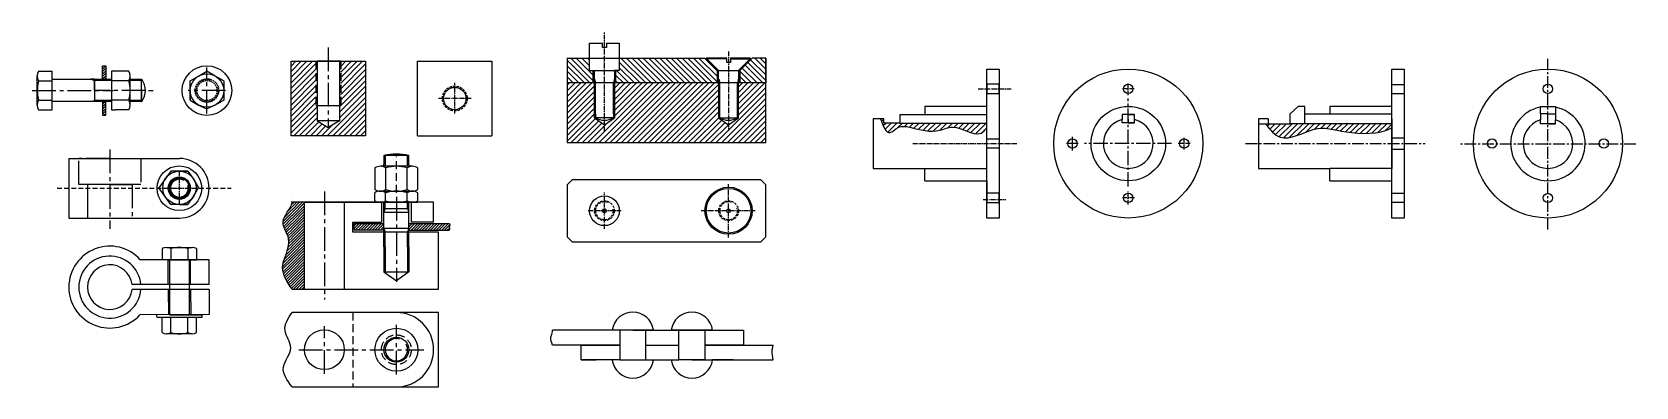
# Model space of a CAD drawing. Header units: millimetres. Extents: x 987 to 2278, y 1889 to 2175.
import ezdxf

# ---------------------------------------------------------------- set-up
doc = ezdxf.new("R2010")
doc.units = ezdxf.units.MM
doc.linetypes.add('CENTER2', pattern=[28.575000000000003, 19.05, -3.175, 3.175, -3.175])
doc.linetypes.add('HIDDEN', pattern=[9.524999999999999, 6.35, -3.175])
pattern_1 = [(45, (0, 0), (-2.245064030267288, 2.245064030267288), [])]
pattern_2 = [(45, (0, 0), (-1.122532015133644, 1.122532015133644), [])]

msp = doc.modelspace()

# ---------------------------------------------------------------- hatches: boundary and pattern name
h = msp.add_hatch()
h.set_pattern_fill('ANSI31', color=4, scale=0.45)
h.set_pattern_definition([(45, (0, 0), (-1.01027881362028, 1.01027881362028), [])])
h.paths.add_polyline_path([(1043.508976420726, 2107.494150536947), (1046.208976420726, 2107.494150536948), (1046.208976420726, 2117.994150536947), (1043.508976420726, 2117.994150536947)])
h.paths.add_polyline_path([(1043.508976420726, 2136.994150536948), (1046.208976420726, 2136.994150536948), (1046.208976420726, 2147.494150536948), (1043.508976420726, 2147.494150536948)])
at = {"linetype": 'CENTER2'}
h = msp.add_hatch(dxfattribs=at)
h.set_pattern_fill('ANSI31', color=4)
h.set_pattern_definition(pattern_1)
h.paths.add_polyline_path([(1195.327122280957, 2091.042105219335), (1255.327122280957, 2091.042105219335), (1255.327122280957, 2151.042105219335), (1235.327122280957, 2151.042105219335), (1235.327122280957, 2115.042105219335), (1234.327122280957, 2115.042105219335), (1234.327122280957, 2102.985734182054), (1225.327122280957, 2097.789581759348), (1216.327122280957, 2102.985734182054), (1216.327122280957, 2115.042105219335), (1215.327122280957, 2115.042105219335), (1215.327122280957, 2151.042105219335), (1195.327122280957, 2151.042105219335)])
at = {"linetype": 'CENTER2', "ltscale": 0.2}
h = msp.add_hatch(dxfattribs=at)
h.set_pattern_fill('ANSI31', color=256, angle=90)
h.set_pattern_definition([(135, (0, 0), (-2.245064030267288, -2.245064030267288), [])])
h.paths.add_polyline_path([(1538.726769007778, 2143.571167735391), (1528.726769007778, 2153.571167735391), (1459.726769007778, 2153.571167735391), (1459.726769007778, 2149.520903083094), (1459.726769007778, 2143.571167735391), (1456.726769007778, 2143.571167735391), (1456.774026843178, 2133.571167735391), (1538.726769007778, 2133.571167735391)])
h.paths.add_polyline_path([(1438.60147347739, 2143.571167735391), (1435.726769007778, 2143.571167735391), (1435.726769007778, 2153.571167735391), (1417.726769007778, 2153.571167735391), (1417.726769007778, 2133.571167735391), (1438.774026843178, 2133.571167735391)])
h.paths.add_polyline_path([(1577.726769007778, 2153.571167735391), (1566.726769007778, 2153.571167735391), (1556.726769007778, 2143.571167735391), (1556.726769007778, 2133.571167735391), (1577.726769007778, 2133.571167735391)])
h = msp.add_hatch(dxfattribs=at)
h.set_pattern_fill('ANSI31', color=256)
h.set_pattern_definition(pattern_1)
h.paths.add_polyline_path([(1539.726769007778, 2133.571167735391), (1455.774026843178, 2133.571167735391), (1455.774026843178, 2105.571167735391), (1447.774026843178, 2099.758827511348), (1439.774026843178, 2105.571167735391), (1439.774026843178, 2133.571167735391), (1438.774026843178, 2133.571167735391), (1417.726769007778, 2133.571167735391), (1417.726769007778, 2085.571167735391), (1577.726769007778, 2085.571167735391), (1577.726769007778, 2133.571167735391), (1555.726769007778, 2133.571167735391), (1555.726769007778, 2105.571167735391), (1547.726769007778, 2099.758827511348), (1539.726769007778, 2105.571167735391)])
at = {"linetype": 'CENTER2', "ltscale": 0.5}
h = msp.add_hatch(dxfattribs=at)
h.set_pattern_fill('ANSI31', color=256)
h.set_pattern_definition([(45, (335.3432839004888, 70.8680618778269), (-2.245064030267288, 2.245064030267288), [])])
edge = h.paths.add_edge_path()
edge.add_spline(control_points=[(1980.099459543207, 2100.71051062319), (1983.807625177823, 2095.975662506855), (1993.665616774531, 2083.388281698722), (2022.124873279951, 2101.157323063397), (2041.557202356103, 2092.805688273706), (2072.332276694565, 2091.956287077459), (2081.564803164559, 2097.370363306019), (2081.563286298424, 2097.441436179331)], knot_values=[0, 0, 0, 0, 16.30727228144272, 43.3521500806382, 74.37521934542741, 107.0384751872136, 107.406405290731, 107.406405290731, 107.406405290731, 107.406405290731], degree=3, periodic=0)
edge.add_line((2081.563286298406, 2097.44143617932), (2081.895137933915, 2097.649137283627))
edge.add_line((2081.895137933915, 2097.649137283627), (2081.895137933915, 2100.710510623191))
edge.add_line((2081.895137933915, 2100.71051062319), (2011.895137933915, 2100.71051062319))
edge.add_line((2011.895137933915, 2100.71051062319), (1999.895137933915, 2100.71051062319))
edge.add_line((1999.895137933915, 2100.71051062319), (1980.099459543207, 2100.71051062319))
edge = h.paths.add_edge_path()
edge.add_line((1755.701286564585, 2101.237177289856), (1685.701286564585, 2101.237177289856))
edge.add_line((1685.701286564585, 2101.237177289856), (1672.852440257411, 2101.237177289856))
edge.add_line((1672.852440257411, 2101.237177289856), (1672.852440257411, 2104.577177289856))
edge.add_line((1672.852440257411, 2104.577177289856), (1670.0646475383, 2104.577177289856))
edge.add_spline(control_points=[(1670.0646475383, 2104.577177289856), (1672.237465707067, 2098.741584718777), (1675.687001063425, 2089.477080588338), (1684.543893773324, 2099.622660680428), (1698.801568787077, 2097.097048663507), (1713.633113251647, 2092.258878979117), (1732.389047944051, 2102.264070035938), (1748.759468547753, 2086.89913080061), (1754.806078083511, 2096.784308009853), (1755.701286564585, 2096.800781524443)], knot_values=[0, 0, 0, 0, 13.39222239204024, 21.26130262789641, 30.56194250349137, 54.8670535802657, 65.43011897239055, 91.17227325992268, 93.87507205417411, 93.87507205417434, 93.87507205417434, 93.87507205417434], degree=3, periodic=0)
edge.add_line((1755.701286564585, 2096.800781524443), (1755.701286564585, 2101.237177289857))
at = {"ltscale": 0.2}
h = msp.add_hatch(dxfattribs=at)
h.set_pattern_fill('ANSI31', color=256, scale=0.5)
h.set_pattern_definition(pattern_2)
edge = h.paths.add_edge_path()
edge.add_line((1206.194571139211, 2037.406366892127), (1196.194571139211, 2037.406366892127))
edge.add_spline(control_points=[(1196.194571139211, 2037.406366892127), (1195.335314419943, 2031.6602130475), (1184.063236917726, 2022.878959619863), (1198.856174363415, 2005.053840794109), (1183.624121577225, 1985.831884814624), (1192.359764894403, 1973.027350520802), (1196.194571139211, 1967.406366892127)], knot_values=[0, 0, 0, 2.131628207280301e-13, 17.4310951488734, 31.65899526033844, 55.67128162076953, 74.46041178921628, 74.46041178921628, 74.46041178921628, 74.46041178921628], degree=3, periodic=0)
edge.add_line((1196.194571139211, 1967.406366892127), (1206.194571139211, 1967.406366892127))
edge.add_line((1206.194571139211, 1967.406366892127), (1206.194571139211, 2037.406366892127))
h = msp.add_hatch(dxfattribs=at)
h.set_pattern_fill('ANSI31', color=256, scale=0.5)
h.set_pattern_definition(pattern_2)
h.paths.add_polyline_path([(1270.194571139211, 2020.261605852404), (1246.148952569119, 2020.261605852404), (1246.148952569119, 2014.906366892127), (1270.194571139211, 2014.906366892127), (1270.194571139211, 2016.406366892127)])
edge = h.paths.add_edge_path()
edge.add_spline(control_points=[(1322.734011458141, 2014.906366892127), (1323.108801135575, 2015.468292048095), (1323.748917422671, 2016.428023508487), (1322.415363893834, 2017.89680921291), (1324.192786392631, 2019.206871712717), (1323.194233871853, 2019.928852471388), (1322.73401145814, 2020.261605852404)], knot_values=[0, 0, 0, 0, 1.791983024527154, 3.060589950214949, 4.672274198723454, 6.050115053727442, 6.050115053727442, 6.050115053727442, 6.050115053727442], degree=3, periodic=0)
edge.add_line((1322.73401145814, 2020.261605852404), (1290.194571139211, 2020.261605852404))
edge.add_line((1290.194571139211, 2020.261605852404), (1290.194571139211, 2016.22601575343))
edge.add_line((1290.194571139211, 2016.22601575343), (1290.257839505176, 2016.406366892127))
edge.add_line((1290.257839505176, 2016.406366892127), (1290.257621075517, 2016.406366892127))
edge.add_line((1290.257621075517, 2016.406366892127), (1290.226096107364, 2014.906366892127))
edge.add_line((1290.226096107364, 2014.906366892127), (1322.734011458141, 2014.906366892127))

# ---------------------------------------------------------------- linework, layer by layer
at = {"color": 1, "linetype": 'CENTER2', "ltscale": 0.2}
for p, q in [((1447.774026843178, 2094.291085094997), (1447.774026843178, 2174.599336888695)), ((1547.726769007778, 2158.888852137531), (1547.726769007778, 2094.85293329752)), ((1327.220837969471, 2108.847671946629), (1327.220837969471, 2133.798070584474)), ((1869.624335018718, 2123.708369593757), (1869.624335018718, 2133.76706500412)), ((1340.502933567366, 2121.042105219335), (1314.20706852326, 2121.042105219335)), ((1748.703009218651, 2128.750967932728), (1775.678577988365, 2128.750967932728)), ((1874.353863570003, 2128.737717298938), (1864.698730181387, 2128.737717298938)), ((1696.151732076248, 2084.710510623189), (1780.409639058563, 2084.710510623189)), ((1919.43769847244, 2084.710510623189), (1909.870119527996, 2084.710510623189)), ((1914.624335018718, 2079.863679002903), (1914.624335018718, 2089.516750488056)), ((1105.414824160235, 2035.689762164579), (1105.420917145633, 2061.868600747621)), ((1092.548111632308, 2048.7347441171), (1118.468797716086, 2048.728711215322)), ((1447.726769007778, 2015.995992976669), (1447.685988225883, 2045.185529101632)), ((1547.726769007778, 2009.096037945213), (1547.726769007778, 2052.05673192703)), ((1874.505869562131, 2040.878171533747), (1864.443247633458, 2040.878171533747)), ((1869.624335018718, 2035.674168670423), (1869.624335018718, 2046.082174397071)), ((1461.328341935841, 2030.59076103915), (1434.459560412367, 2030.382858660086)), ((1569.238370982124, 2030.571167735391), (1525.733100490185, 2030.571167735391)), ((1752.814535218637, 2039.710510623189), (1770.947520733674, 2039.710510623189))]:
    msp.add_line(p, q, dxfattribs=at)
at = {"color": 1, "linetype": 'CENTER2'}
for p, q in [((1225.327122280957, 2162.138985307198), (1225.327122280957, 2098.495111573385)), ((1127.640413370147, 2108.822853787904), (1127.640413370147, 2146.07385124073)), ((986.8011015288466, 2127.494150536948), (1052.06836289859, 2127.494150536948)), ((1078.023945405486, 2127.494150536948), (1037.023945405486, 2127.494150536948)), ((1142.640413370147, 2127.448352514317), (1112.640413370147, 2127.448352514317)), ((1049.406757368502, 2079.830338705931), (1049.406757368502, 2015.963385098247)), ((1222.194571139211, 2046.020553802846), (1222.194571139211, 1958.965664585595)), ((1280.194571139211, 2041.826002778197), (1280.194571139211, 1973.383103219426)), ((1222.194571139211, 1899.264436444931), (1222.194571139211, 1937.651006364666)), ((1280.194571139211, 1898.526903802314), (1280.194571139211, 1938.75014903625)), ((1201.694160586139, 1918.562541815678), (1302.359607948539, 1918.562541815678))]:
    msp.add_line(p, q, dxfattribs=at)
at = {"color": 4}
for p, q in [((1435.726769007778, 2149.571167735391), (1435.726769007778, 2165.571167735391)), ((1435.726769007778, 2165.571167735391), (1446.126769007778, 2165.571167735391)), ((1446.126769007778, 2162.071167735391), (1446.126769007778, 2165.571167735391)), ((1449.326769007778, 2162.071167735391), (1446.126769007778, 2162.071167735391)), ((1449.326769007778, 2165.571167735391), (1449.326769007778, 2162.071167735391)), ((1449.326769007778, 2165.571167735391), (1459.726769007778, 2165.571167735391)), ((1459.726769007778, 2165.571167735391), (1459.726769007778, 2149.520903083094)), ((1043.508976420726, 2147.494150536948), (1046.208976420726, 2147.494150536948)), ((1046.208976420726, 2147.494150536948), (1046.208976420726, 2136.494150536948)), ((1195.327122280957, 2151.042105219335), (1255.327122280957, 2151.042105219335)), ((1195.327122280957, 2091.042105219335), (1195.327122280957, 2151.042105219335)), ((1234.327122280957, 2151.042105219335), (1216.327122280957, 2151.042105219335)), ((1216.327122280957, 2151.042105219335), (1216.327122280957, 2102.985734182054)), ((1225.327122280957, 2151.042105219335), (1234.327122280957, 2151.042105219335)), ((1234.327122280957, 2151.042105219335), (1234.327122280957, 2102.985734182054)), ((1255.327122280957, 2151.042105219335), (1255.327122280957, 2091.042105219335)), ((1297.185875827244, 2091.042105219335), (1297.185875827244, 2151.042105219335)), ((1297.185875827244, 2151.042105219335), (1357.185875827244, 2151.042105219335)), ((1357.185875827244, 2151.042105219335), (1357.185875827244, 2091.042105219335)), ((1417.726769007778, 2153.571167735391), (1417.726769007778, 2085.571167735391)), ((1417.726769007778, 2153.571167735391), (1417.726769007778, 2133.571167735391)), ((1417.726769007778, 2153.571167735391), (1447.726769007778, 2153.571167735391)), ((1435.726769007778, 2143.571167735391), (1435.726769007778, 2153.571167735391)), ((1447.726769007778, 2153.571167735391), (1459.726769007778, 2153.571167735391)), ((1459.726769007778, 2153.571167735391), (1459.726769007778, 2143.571167735391)), ((1538.726769007778, 2143.571167735391), (1528.726769007778, 2153.571167735391)), ((1556.726769007778, 2143.571167735391), (1566.726769007778, 2153.571167735391)), ((1577.726769007778, 2085.571167735391), (1577.726769007778, 2153.571167735391)), ((1577.726769007778, 2153.571167735391), (1577.726769007778, 2133.571167735391)), ((1755.701286564585, 2114.710510623189), (1755.701286564585, 2144.710510623189)), ((1755.701286564585, 2144.710510623189), (1765.701286564585, 2144.710510623189)), ((1765.701286564585, 2144.710510623189), (1765.701286564585, 2024.710510623189)), ((991.0239454054865, 2115.794150536949), (991.0239454054864, 2139.194150536948)), ((992.029660240097, 2143.094150536948), (1003.023945405486, 2143.094150536948)), ((992.0296602400969, 2135.294150536948), (1003.023945405486, 2135.294150536948)), ((1003.023945405486, 2111.894150536948), (1003.023945405486, 2143.094150536948)), ((1003.023945405486, 2136.494150536948), (1050.727837481903, 2136.494150536948)), ((1043.508976420726, 2136.494150536948), (1043.508976420726, 2136.994150536948)), ((1043.508976420726, 2136.994150536948), (1046.208976420726, 2136.994150536948)), ((1043.508976420726, 2136.494150536948), (1043.508976420726, 2136.494150536948)), ((1053.727837481903, 2143.094150536948), (1050.727837481903, 2143.094150536948)), ((1050.727837481903, 2143.094150536948), (1050.727837481903, 2111.894150536948)), ((1053.727837481903, 2135.294150536948), (1050.727837481903, 2135.294150536948)), ((1064.722122647293, 2143.094150536948), (1053.727837481903, 2143.094150536948)), ((1064.722122647293, 2135.294150536948), (1053.727837481903, 2135.294150536948)), ((1065.727837481903, 2115.794150536949), (1065.727837481903, 2139.194150536948)), ((1065.727837481903, 2136.494150536948), (1075.023945405488, 2136.494150536948)), ((1114.140411955009, 2135.248350065039), (1120.897908471476, 2139.144019562048)), ((1114.140411955009, 2119.648350065039), (1114.140411955009, 2135.248350065039)), ((1120.897908471476, 2139.144019562048), (1127.640413370149, 2143.031046451843)), ((1134.382920388383, 2139.144018340127), (1127.645405482692, 2143.033924384597)), ((1141.140411955009, 2135.248350065039), (1134.382920388384, 2139.144018340127)), ((1141.140411955009, 2135.248350065039), (1141.140411955009, 2119.648350065039)), ((1577.726769007778, 2133.571167735391), (1417.726769007778, 2133.571167735391)), ((1435.726769007778, 2143.571167735391), (1439.774026843178, 2143.571167735391)), ((1438.774026843178, 2133.571167735391), (1438.60147347739, 2143.571167735391)), ((1456.774026843178, 2133.571167735391), (1438.774026843178, 2133.571167735391)), ((1439.774026843178, 2133.571167735391), (1439.774026843178, 2143.571167735391)), ((1439.774026843178, 2105.571167735391), (1439.774026843178, 2133.571167735391)), ((1440.574026843178, 2108.571167735391), (1440.574026843178, 2133.571167735391)), ((1454.974026843178, 2108.571167735391), (1454.974026843178, 2133.571167735391)), ((1455.774026843178, 2143.571167735391), (1455.774026843178, 2133.571167735391)), ((1459.726769007778, 2143.571167735391), (1455.774026843178, 2143.571167735391)), ((1456.774026843178, 2133.571167735391), (1455.774026843178, 2133.571167735391)), ((1455.774026843178, 2133.571167735391), (1455.774026843178, 2105.571167735391)), ((1456.726769007778, 2143.571167735391), (1456.774026843178, 2133.571167735391)), ((1538.726769007778, 2133.571167735391), (1538.726769007778, 2143.571167735391)), ((1556.726769007778, 2133.571167735391), (1538.726769007778, 2133.571167735391)), ((1538.726769007778, 2133.571167735391), (1539.726769007778, 2133.571167735391)), ((1539.726769007778, 2133.571167735391), (1539.726769007778, 2105.571167735391)), ((1540.526769007778, 2133.571167735391), (1540.526769007778, 2105.571167735391)), ((1554.926769007778, 2105.571167735391), (1554.926769007778, 2133.571167735391)), ((1555.726769007778, 2105.571167735391), (1555.726769007778, 2133.571167735391)), ((1556.726769007778, 2143.571167735391), (1556.726769007778, 2133.571167735391)), ((1765.701286564585, 2132.500967932728), (1755.701286564585, 2132.500967932728)), ((1755.701286564585, 2132.500967932728), (1755.701286564585, 2125.000967932728)), ((1755.701286564585, 2122.210510623189), (1755.701286564585, 2132.210510623189)), ((1765.701286564585, 2124.710510623189), (1765.701286564585, 2132.500967932728)), ((1050.727837481903, 2118.494150536947), (1003.023945405486, 2118.494150536947)), ((1043.508976420726, 2118.494150536948), (1043.508976420726, 2107.494150536948)), ((1043.508976420726, 2118.494150536947), (1043.508976420726, 2117.994150536947)), ((1046.208976420726, 2107.494150536947), (1046.208976420726, 2118.494150536948)), ((1053.727837481903, 2119.694150536949), (1050.727837481903, 2119.694150536949)), ((1075.023945405486, 2118.494150536948), (1065.727837481903, 2118.494150536948)), ((1114.140411955009, 2127.448350065039), (1114.140411955009, 2119.648350065039)), ((1114.140411955009, 2119.648350065039), (1120.897914834883, 2115.752681798109)), ((1141.140411955009, 2119.648350065039), (1134.382914024975, 2115.752683020028)), ((1755.701286564585, 2125.000967932728), (1765.701286564585, 2125.000967932728)), ((1755.701286564585, 2114.710510623189), (1755.701286564585, 2124.710510623189)), ((1755.701286564585, 2114.710510623189), (1755.701286564585, 2122.210510623189)), ((1755.701286564585, 2122.210510623189), (1755.701286564585, 2122.210510623189)), ((992.0296602400967, 2111.894150536948), (1003.023945405486, 2111.894150536948)), ((1043.508976420726, 2117.994150536947), (1046.208976420726, 2117.994150536947)), ((1043.508976420726, 2107.494150536947), (1046.208976420726, 2107.494150536948)), ((1050.727837481903, 2111.894150536948), (1053.727837481903, 2111.894150536948)), ((1064.722122647293, 2111.894150536948), (1053.727837481903, 2111.894150536948)), ((1120.897914834883, 2115.752681798109), (1127.640413370147, 2112.751062087053)), ((1134.382914024975, 2115.752683020028), (1127.640413370147, 2112.751062087053)), ((1235.327122280957, 2115.042105219335), (1215.327122280957, 2115.042105219335)), ((1455.774026843178, 2105.571167735391), (1439.774026843178, 2105.571167735391)), ((1439.774026843178, 2105.571167735391), (1447.774026843178, 2099.758827511348)), ((1440.574026843178, 2108.571167735391), (1440.574026843178, 2105.571167735391)), ((1447.774026843178, 2099.758827511348), (1455.774026843178, 2105.571167735391)), ((1454.974026843178, 2108.571167735391), (1454.974026843178, 2105.571167735391)), ((1455.774026843178, 2105.571167735391), (1454.974026843178, 2105.571167735391)), ((1455.774026843178, 2105.571167735391), (1455.774026843178, 2105.571167735391)), ((1539.726769007778, 2105.571167735391), (1555.726769007778, 2105.571167735391)), ((1539.726769007778, 2105.571167735391), (1547.726769007778, 2099.758827511348)), ((1547.726769007778, 2099.758827511348), (1555.726769007778, 2105.571167735391)), ((1755.701286564585, 2114.710510623189), (1705.701286564585, 2114.710510623189)), ((1705.701286564585, 2114.710510623189), (1705.701286564585, 2107.917177289857)), ((1755.701286564585, 2054.710510623189), (1755.701286564585, 2114.710510623189)), ((1874.624335018718, 2108.050510623189), (1864.624335018718, 2108.050510623189)), ((1864.624335018718, 2108.050510623189), (1864.649225148256, 2104.081836901398)), ((1869.624335018718, 2108.020510623189), (1864.624528284536, 2108.019694834412)), ((1869.624335018718, 2104.710510623189), (1869.624335018718, 2108.050510623189)), ((1869.624335018718, 2108.050510623189), (1874.624335018718, 2108.050510623189)), ((1869.624335018718, 2108.050510623189), (1869.624335018718, 2108.020510623189)), ((1869.624335018718, 2108.020510623189), (1874.624335018718, 2108.020510623189)), ((1874.624335018718, 2101.370510623189), (1874.624335018718, 2108.050510623189)), ((1234.327122280957, 2102.985734182054), (1216.327122280957, 2102.985734182054)), ((1216.327122280957, 2102.985734182054), (1216.697524280511, 2102.985734182054)), ((1216.327122280957, 2102.985734182054), (1225.327122280957, 2097.789581759348)), ((1234.327122280957, 2102.985734182054), (1225.327122280957, 2097.789581759348)), ((1864.624335018718, 2101.370510623189), (1864.649225148253, 2104.081836901398)), ((1874.624335018718, 2101.370510623189), (1864.624335018718, 2101.370510623189)), ((1869.624335018718, 2104.710510623189), (1869.624335018718, 2101.370510623189)), ((1869.624335018718, 2101.370510623189), (1874.624335018718, 2101.370510623189)), ((1255.327122280957, 2091.042105219335), (1195.327122280957, 2091.042105219335)), ((1297.185875827244, 2091.042105219335), (1357.185875827244, 2091.042105219335)), ((1417.726769007778, 2085.571167735391), (1577.726769007778, 2085.571167735391)), ((1755.701286564585, 2084.710510623189), (1755.701286564585, 2088.460510623189)), ((1755.701286564585, 2088.460510623189), (1765.701286564585, 2088.460510623189)), ((1765.701286564585, 2080.960510623189), (1755.701286564585, 2080.960510623189)), ((1765.701286564585, 2088.460510623189), (1765.701286564585, 2080.960510623189)), ((1016.406757368502, 2072.720649090695), (1016.406757368502, 2024.720649090695)), ((1016.406757368502, 2072.720649090695), (1105.406757368502, 2072.720649090695)), ((1016.406757368502, 2072.720649090695), (1049.406757368502, 2072.720649090695)), ((1271.194513473215, 2075.190501569806), (1270.194571139211, 2075.190501569806)), ((1270.194571139211, 2066.406366892126), (1270.194571139211, 2067.949005078071)), ((1289.194513473215, 2075.190501569806), (1271.194513473215, 2075.190501569806)), ((1271.194513473215, 2075.190501569806), (1271.194513473215, 2066.406366892126)), ((1289.194513473215, 2075.190501569806), (1290.194571139211, 2075.190501569806)), ((1289.194566490916, 2066.406366892126), (1289.194566490916, 2067.949005078071)), ((1094.47520254295, 2056.934162887813), (1088.912454864732, 2049.134049099304)), ((1098.496082119177, 2062.572261187196), (1094.47520254295, 2056.934162887813)), ((1112.346081744047, 2062.569037673472), (1098.496082119177, 2062.572261187196)), ((1105.421081931613, 2062.570649430334), (1112.346081744047, 2062.569037673472)), ((1112.346081744047, 2062.569037673472), (1116.3643361798, 2056.929064736126)), ((1116.3643361798, 2056.929064736126), (1120.866664471095, 2049.126610121013)), ((1421.726769007778, 2055.571167735391), (1417.726769007778, 2051.571167735391)), ((1573.726769007778, 2055.571167735391), (1421.726769007778, 2055.571167735391)), ((1577.726769007778, 2051.571167735391), (1573.726769007778, 2055.571167735391)), ((1705.701286564585, 2054.710510623189), (1705.701286564585, 2064.710510623189)), ((1705.701286564585, 2064.710510623189), (1755.701286564585, 2064.710510623189)), ((1705.701286564585, 2054.710510623189), (1755.701286564585, 2054.710510623189)), ((1755.701286564585, 2024.710510623189), (1755.701286564585, 2054.710510623189)), ((1755.701286564585, 2054.710510623189), (1755.701286564585, 2044.710510623189)), ((1074.406757368502, 2051.720649090695), (1024.406757368502, 2051.720649090695)), ((1049.406757368502, 2051.720649090695), (1031.406757368502, 2051.720649090695)), ((1031.406757368502, 2051.720649090695), (1031.406757368502, 2024.720649090695)), ((1088.894202808672, 2049.159667458722), (1088.894202808672, 2049.159667458722)), ((1094.471569092113, 2041.331345346622), (1088.912454864732, 2049.134049099304)), ((1098.489823069692, 2035.691373921739), (1094.471569092113, 2041.331345346622)), ((1112.339823972671, 2035.688150407717), (1116.360702966696, 2041.3262491223)), ((1116.360702966696, 2041.3262491223), (1120.866664471095, 2049.126610121013)), ((1262.906621546853, 2038.675667421209), (1262.906621546853, 2045.143110478875)), ((1271.544571139211, 2046.406366892127), (1271.661956689244, 2046.406366892126)), ((1271.544571139211, 2038.654596799842), (1271.544571139211, 2045.132262048817)), ((1271.661956689244, 2046.406366892126), (1293.286956689056, 2046.406366892129)), ((1288.844571139211, 2046.406366892126), (1293.169571139211, 2046.406366892126)), ((1288.844571139212, 2038.65511166333), (1288.844571139212, 2045.148687096338)), ((1297.494571139212, 2038.656851736988), (1297.494571139212, 2045.118845018104)), ((1417.726769007778, 2051.571167735391), (1417.726769007778, 2009.571167735391)), ((1577.726769007778, 2009.571167735391), (1577.726769007778, 2051.571167735391)), ((1755.701286564585, 2044.710510623189), (1755.701286564585, 2037.210510623189)), ((1765.701286564585, 2044.710510623189), (1755.701286564585, 2044.710510623189)), ((1765.701286564585, 2037.210510623189), (1765.701286564585, 2044.710510623189)), ((1112.339823972671, 2035.688150407717), (1098.489823069692, 2035.691373921739)), ((1105.414824160235, 2035.689762164579), (1112.339823972671, 2035.688150407717)), ((1310.194571139211, 2037.406366892127), (1196.194571139211, 2037.406366892127)), ((1206.194571139211, 1967.406366892127), (1206.194571139211, 2037.406366892127)), ((1206.194571139211, 2037.406366892127), (1222.194571139211, 2037.406366892127)), ((1222.194571139211, 2037.406366892127), (1238.194571139211, 2037.406366892127)), ((1222.194571139211, 2037.406366892127), (1280.194571139211, 2037.406366892127)), ((1238.194571139211, 2037.406366892127), (1238.194571139211, 1967.406366892127)), ((1270.194571139211, 2029.406366892127), (1270.194571139211, 2037.406366892127)), ((1271.142893447835, 2032.405920689501), (1270.194571139211, 2029.406366892127)), ((1270.194571139211, 2026.406366892127), (1270.194571139211, 2029.406366892127)), ((1270.194571139211, 2029.406366892127), (1290.194571139211, 2029.406366892127)), ((1271.142893447835, 2032.405920689501), (1289.194566490916, 2032.39721979988)), ((1271.194575787555, 2032.405895778661), (1271.194555996404, 2037.406366892127)), ((1280.194571139211, 2037.406366892127), (1271.544571139211, 2037.406366892127)), ((1280.194571139211, 2037.406366892127), (1297.194571139211, 2037.406366892127)), ((1280.194571139211, 2037.406366892127), (1297.494571139211, 2037.406366892127)), ((1280.194571139211, 2037.406366892127), (1288.844571139211, 2037.406366892127)), ((1288.844571139211, 2037.406366892127), (1293.286956689244, 2037.406366892128)), ((1289.194566490916, 2032.39721979988), (1289.194566490916, 2037.406366892127)), ((1289.194566490916, 2032.39721979988), (1290.194571139211, 2029.319521956722)), ((1290.194571139211, 2029.406366892127), (1290.194571139211, 2037.406366892127)), ((1290.194571139211, 2026.406366892127), (1290.194571139211, 2029.406366892127)), ((1310.194571139211, 2021.406366892127), (1310.194571139211, 2037.406366892127)), ((1755.701286564585, 2037.210510623189), (1765.701286564585, 2037.210510623189)), ((1016.406757368502, 2024.720649090695), (1049.406757368502, 2024.720649090695)), ((1049.406757368502, 2024.720649090695), (1105.406757368502, 2024.720649090695)), ((1245.194571139211, 2013.406366892127), (1245.194571139211, 2021.406366892127)), ((1245.194571139211, 2021.406366892127), (1268.194571139211, 2021.406366892127)), ((1270.194571139211, 2013.406366892127), (1270.194571139211, 2026.406366892127)), ((1270.194571139211, 2013.406366892127), (1270.194571139211, 2016.406366892127)), ((1270.194571139211, 2013.406366892127), (1270.194571139211, 2016.406366892127)), ((1270.194571139211, 2016.406366892127), (1271.205419768516, 2013.406366892127)), ((1270.194571139211, 2016.406366892127), (1290.194571139211, 2016.406366892127)), ((1290.257607155569, 2016.405704562453), (1289.205419768516, 2013.406366892127)), ((1290.194571139211, 2013.406366892127), (1290.194571139211, 2026.406366892127)), ((1290.194571139211, 2013.406366892126), (1290.257607155569, 2016.405704562453)), ((1310.194571139211, 2021.406366892127), (1292.194571139211, 2021.406366892127)), ((1765.701286564585, 2024.710510623189), (1755.701286564585, 2024.710510623189)), ((1314.194571139211, 2013.406366892127), (1245.194571139211, 2013.406366892127)), ((1270.194571139211, 2004.406366892127), (1270.194571139211, 2013.406366892127)), ((1270.194571139211, 2001.406366892127), (1270.194571139211, 2004.406366892127)), ((1271.205419768516, 2001.373821004212), (1271.205419768516, 2013.406366892126)), ((1289.205419768516, 2001.373821004212), (1289.205419768516, 2013.406366892126)), ((1290.194571139211, 2004.406366892127), (1290.194571139211, 2013.406366892126)), ((1290.194571139211, 2001.406366892127), (1290.194571139211, 2004.406366892127)), ((1314.194571139211, 1967.406366892127), (1314.194571139211, 2013.406366892127)), ((1417.726769007778, 2009.571167735391), (1421.726769007778, 2005.571167735391)), ((1421.726769007778, 2005.571167735391), (1573.726769007778, 2005.571167735391)), ((1573.726769007778, 2005.571167735391), (1577.726769007778, 2009.571167735391)), ((1129.406757368502, 1991.031292422782), (1073.975980268333, 1991.062027455876)), ((1091.567857029838, 2000.028306963199), (1091.562880036461, 1991.052275942824)), ((1095.030357029837, 2001.049591811611), (1115.805357029837, 2001.049591811611)), ((1096.4067573685, 1971.031292422782), (1096.417857029837, 1991.049583974817)), ((1105.417857029837, 1991.049583974817), (1097.417857029837, 1991.049583974817)), ((1097.417857029837, 1991.049583974817), (1097.417857029837, 1946.818101639426)), ((1098.492857029837, 2000.028306963199), (1098.492857029837, 1991.049583974817)), ((1105.417857029837, 1991.049583974817), (1098.492857029837, 1991.049583974817)), ((1105.417857029837, 1991.049583974817), (1112.342857029837, 1991.049583974817)), ((1112.342857029836, 2000.028306963199), (1112.342857029837, 1991.049583974817)), ((1113.417857029837, 1991.049583974817), (1113.417857029837, 1946.818101639426)), ((1114.406757368499, 1971.031292422782), (1114.417851495854, 1991.039603410687)), ((1119.267857029837, 2000.028306963199), (1119.267857029837, 1991.049583974817)), ((1129.406757368502, 1971.031292422782), (1129.406757368502, 1991.031292422782)), ((1270.194571139211, 2001.373821004212), (1270.194571139211, 1981.373821004212)), ((1271.205419768516, 2001.373821004212), (1271.205419768516, 1981.373821004212)), ((1289.205419768516, 2001.373821004212), (1289.205419768516, 1981.373821004212)), ((1290.194571139211, 2001.373821004212), (1290.194571139211, 1981.373821004212)), ((1270.194571139211, 1981.373821004212), (1290.194571139211, 1981.373821004212)), ((1270.194571139211, 1981.373821004212), (1280.194571139211, 1974.108395724159)), ((1290.194571139211, 1981.373821004212), (1280.194571139211, 1974.108395724159)), ((1067.295242209418, 1971.031819877307), (1067.406757368502, 1971.031819877307)), ((1067.406757368502, 1967.031292422782), (1067.295319234432, 1967.031453837101)), ((1129.406757368502, 1971.031292422782), (1067.406757368502, 1971.031292422782)), ((1129.406757368502, 1967.031292422782), (1067.406757368502, 1967.031292422782)), ((1096.448838454112, 1967.031292422782), (1096.583586797296, 1946.812541625718)), ((1114.453618029355, 1967.031292422782), (1114.587566710005, 1946.932529575928)), ((1129.406757368502, 1967.031292422782), (1129.406757368502, 1947.031292422782)), ((1196.194571139211, 1967.406366892127), (1314.194571139211, 1967.406366892127)), ((1196.194571139211, 1967.406366892127), (1206.194571139211, 1967.406366892127)), ((1129.406757368502, 1947.031292422782), (1073.66611984852, 1946.659807624873)), ((1087.417857029837, 1944.418101639426), (1087.402307022463, 1946.751352769374)), ((1123.417857029837, 1944.418101639426), (1087.417857029837, 1944.418101639426)), ((1091.567857029837, 1944.399413465077), (1091.567857029837, 1944.418101639427)), ((1091.567857029837, 1932.420690476695), (1091.567857029837, 1944.399413465077)), ((1097.417857029837, 1946.818101639426), (1105.417857029837, 1946.818101639426)), ((1098.492857029837, 1944.399413465077), (1098.492857029837, 1944.418101639427)), ((1098.492857029838, 1932.420690476695), (1098.492857029837, 1944.399413465077)), ((1105.417857029837, 1946.818101639426), (1123.417857029837, 1946.818101639426)), ((1112.342857029938, 1944.399413465059), (1112.342857029938, 1944.418101639427)), ((1112.342857029938, 1932.420690476669), (1112.342857029938, 1944.399413465059)), ((1119.267857029835, 1932.420690476695), (1119.274497450823, 1944.396721035905)), ((1119.274497450823, 1944.396721035905), (1119.274497450823, 1944.418101639427)), ((1123.417857029837, 1946.818101639426), (1123.417857029837, 1944.418101639426)), ((1314.194571139211, 1948.562541815678), (1196.194571139211, 1948.562541815678)), ((1314.194571139211, 1888.562541815678), (1314.194571139211, 1948.562541815678)), ((1115.805357029836, 1931.399405628283), (1095.030357029837, 1931.399405628283)), ((1196.194571139211, 1888.562541815678), (1314.194571139211, 1888.562541815678))]:
    msp.add_line(p, q, dxfattribs=at)
at = {"color": 4, "linetype": 'CENTER2'}
for p, q in [((1043.508976420726, 2136.494150536948), (1043.508976420726, 2147.494150536948)), ((1235.327122280957, 2151.042105219335), (1215.327122280957, 2151.042105219335)), ((1225.327122280957, 2151.042105219335), (1235.327122280957, 2151.042105219335)), ((1003.023945405486, 2127.494150536948), (1003.023945405486, 2136.494150536948)), ((1037.023945405486, 2127.494150536948), (1037.023945405486, 2136.494150536948)), ((1037.023945405486, 2136.494150536948), (1037.023945405486, 2118.494150536948)), ((1075.023945405486, 2118.494150536948), (1075.023945405486, 2136.494150536948)), ((1075.023945405486, 2136.494150536948), (1075.023945405486, 2135.594150536948)), ((1078.023945405486, 2127.494150536948), (1075.023945405486, 2127.494150536948)), ((1075.023945405486, 2127.494150536948), (1075.023945405486, 2118.494150536947)), ((1078.023945405486, 2127.494150536948), (1078.023945405486, 2127.494150536948)), ((1049.406757368502, 2072.720649090695), (1024.406757368502, 2072.720649090695)), ((1024.406757368502, 2072.720649090695), (1074.406757368502, 2072.720649090695)), ((1024.406757368502, 2051.720649090695), (1024.406757368502, 2072.720649090695)), ((1074.406757368502, 2072.720649090695), (1074.406757368502, 2051.720649090695)), ((1049.406757368502, 2051.720649090695), (1067.406757368502, 2051.720649090695)), ((1067.406757368502, 2051.720649090695), (1067.406757368502, 2024.720649090695)), ((1280.194571139211, 2037.406366892127), (1268.194571139211, 2037.406366892127)), ((1268.194571139211, 2037.406366892127), (1268.194571139211, 2021.406366892127)), ((1280.194571139211, 2037.406366892127), (1292.194571139211, 2037.406366892127)), ((1292.194571139211, 2037.406366892127), (1292.194571139211, 2021.406366892127)), ((1091.567857029837, 2001.010602053201), (1091.567857029837, 2001.049583974817)), ((1105.417857029837, 1991.049583974817), (1091.567857029837, 1991.049583974817)), ((1096.417857029837, 1991.049583974817), (1105.417857029837, 1991.049583974817)), ((1105.417857029837, 1991.049583974817), (1119.267857029837, 1991.049583974817)), ((1105.417857029837, 1991.049583974817), (1113.417857029837, 1991.049583974817)), ((1091.567857029837, 1937.79109936265), (1091.567857029837, 1937.830081284266))]:
    msp.add_line(p, q, dxfattribs=at)
at = {"color": 4, "linetype": 'HIDDEN'}
for p, q in [((1215.327122280957, 2151.042105219335), (1215.327122280957, 2115.042105219335)), ((1235.327122280957, 2151.042105219335), (1235.327122280957, 2115.042105219335)), ((1245.194571139211, 1948.562541815678), (1245.194571139211, 1888.562541815678))]:
    msp.add_line(p, q, dxfattribs=at)
at = {"color": 4, "ltscale": 0.2}
for p, q in [((1459.726769007778, 2153.571167735391), (1528.726769007778, 2153.571167735391)), ((1530.591016282615, 2153.571167735391), (1529.726769007778, 2153.571167735391)), ((1530.191897743885, 2153.106038999284), (1529.726769007779, 2153.571167735391)), ((1539.726769007778, 2143.571167735391), (1530.191897743885, 2153.106038999284)), ((1530.191897743885, 2153.106038999284), (1531.053156693348, 2153.106038999284)), ((1546.226769007778, 2153.571167735391), (1530.591016282615, 2153.571167735391)), ((1546.226769007778, 2153.066227994216), (1531.053156693348, 2153.106038999284)), ((1546.226769007778, 2150.071167735391), (1546.226769007778, 2153.571167735391)), ((1549.226769007778, 2150.071167735391), (1546.226769007778, 2150.071167735391)), ((1564.793539236139, 2153.571167735391), (1549.226769007778, 2153.571167735391)), ((1549.226769007778, 2153.571167735391), (1549.226769007778, 2150.071167735391)), ((1549.226769007778, 2153.071167735391), (1564.324729521169, 2153.096027741127)), ((1555.726769007778, 2143.571167735391), (1565.760154121959, 2153.571167735391)), ((1564.324729521169, 2153.096027741127), (1565.269734208012, 2153.082379646061)), ((1564.793539236139, 2153.571167735391), (1565.760154121959, 2153.571167735391)), ((1577.726769007778, 2153.571167735391), (1566.726769007778, 2153.571167735391)), ((2081.895137933915, 2144.71051062319), (2091.895137933915, 2144.71051062319)), ((2081.895137933915, 2114.710510623191), (2081.895137933915, 2144.71051062319)), ((2091.895137933915, 2144.71051062319), (2091.895137933915, 2024.71051062319)), ((1439.774026843178, 2143.571167735391), (1455.774026843178, 2143.571167735391)), ((1439.774026843178, 2133.571167735391), (1439.774026843178, 2136.571167735391)), ((1439.774026843178, 2136.571167735391), (1440.574026843178, 2133.571167735391)), ((1455.774026843178, 2136.571167735391), (1454.974026843178, 2133.571167735391)), ((1455.774026843178, 2133.571167735391), (1455.774026843178, 2136.571167735391)), ((1539.726769007778, 2133.571167735391), (1539.726769007778, 2143.571167735391)), ((1539.726769007778, 2143.571167735391), (1555.726769007778, 2143.571167735391)), ((1539.726769007778, 2133.571167735391), (1539.750659040332, 2136.571072611607)), ((1539.726769007778, 2133.571167735391), (1539.726769007778, 2133.571167735391)), ((1539.750659040332, 2136.571072611607), (1540.554481129284, 2133.571167735391)), ((1555.726769007778, 2136.571167735391), (1554.926769007778, 2133.571167735391)), ((1555.726769007778, 2143.571167735391), (1555.726769007778, 2133.571167735391)), ((1555.726769007778, 2133.571167735391), (1555.726769007778, 2136.571167735391)), ((1755.701286564585, 2107.917177289856), (1685.701286564585, 2107.917177289856)), ((1685.701286564585, 2107.917177289856), (1685.701286564585, 2101.237177289856)), ((2006.314462776205, 2114.71051062319), (1999.895137933915, 2108.71051062319)), ((1999.895137933915, 2100.71051062319), (1999.895137933915, 2108.71051062319)), ((2011.895137933915, 2114.71051062319), (2006.314462776205, 2114.71051062319)), ((2011.895137933915, 2108.71051062319), (2011.895137933915, 2114.71051062319)), ((2011.895137933915, 2100.71051062319), (2011.895137933915, 2108.71051062319)), ((2011.895137933915, 2108.71051062319), (2081.895137933915, 2108.71051062319)), ((2031.895137933915, 2114.71051062319), (2031.895137933915, 2108.71051062319)), ((2081.895137933915, 2114.710510623191), (2031.895137933915, 2114.71051062319)), ((2081.895137933915, 2054.71051062334), (2081.895137933915, 2114.71051062319)), ((2201.598218402807, 2108.710510623189), (2201.579242687031, 2103.793031357806)), ((2201.598218402807, 2108.710510623189), (2201.598218402807, 2114.710510623189)), ((2201.598218402807, 2114.710510623189), (2207.567347764007, 2114.710510623189)), ((2207.567347764007, 2108.710510623189), (2201.598218402807, 2108.710510623189)), ((2207.567347764007, 2114.710510623189), (2213.624241378141, 2114.710510623189)), ((2207.567347764007, 2108.710510623189), (2213.624241378141, 2108.710510623189)), ((2213.624241378141, 2108.710510623189), (2213.589194199899, 2103.782410515506)), ((2213.624241378141, 2114.710510623189), (2213.624241378141, 2108.710510623189)), ((1672.852440257411, 2104.577177289856), (1664.119724816711, 2104.577177289856)), ((1664.119724816711, 2104.577177289856), (1664.119724816711, 2064.577177289856)), ((1672.852440257411, 2101.237177289856), (1672.852440257411, 2104.577177289856)), ((1685.701286564585, 2101.237177289856), (1672.852440257411, 2101.237177289856)), ((1685.701286564585, 2101.237177289856), (1755.701286564585, 2101.237177289856)), ((1982.17114642079, 2104.71051062319), (1974.501366427896, 2104.71051062319)), ((1974.501366427896, 2104.71051062319), (1974.501366427896, 2100.71051062319)), ((1974.501366427896, 2104.71051062319), (1974.501366427896, 2064.71051062319)), ((1974.501366427896, 2100.71051062319), (1999.895137933915, 2100.71051062319)), ((1982.17114642079, 2104.71051062319), (1982.17114642079, 2100.71051062319)), ((2011.895137933915, 2100.71051062319), (1999.895137933915, 2100.71051062319)), ((2081.895137933915, 2100.71051062319), (2011.895137933915, 2100.71051062319)), ((2081.895137933915, 2104.71051062319), (2081.895137933915, 2064.71051062319)), ((2081.895137933915, 2104.71051062319), (2081.895137933915, 2100.71051062319)), ((2201.567347764007, 2100.710510623189), (2201.579242687031, 2103.793031357806)), ((2213.567347764007, 2100.710510623189), (2201.567347764007, 2100.710510623189)), ((2207.567347764007, 2100.710510623189), (2213.567347764007, 2100.710510623189)), ((2213.567347764007, 2100.710510623189), (2213.589194199899, 2103.782410515506)), ((1270.194571139211, 2075.190501569806), (1270.194571139211, 2067.949005078071)), ((1289.194566490916, 2067.949005078071), (1289.194513473215, 2075.190501569806)), ((1290.194571139212, 2067.949005078071), (1290.194493488882, 2066.407434744049)), ((1290.194571139212, 2067.949005078071), (1290.194571139212, 2075.190501569806)), ((1262.895287354764, 2065.165770193645), (1262.895287354763, 2047.646963592842)), ((1293.174685045193, 2066.407284629032), (1267.279042683031, 2066.408589016589)), ((1271.661956689244, 2047.646963592841), (1271.661956689244, 2065.165770193645)), ((1288.844571139211, 2047.682096589892), (1288.844571139211, 2065.165770193645)), ((1297.494571139212, 2047.682096589892), (1297.494571139212, 2065.130637196597)), ((1664.119724816711, 2064.577177289856), (1705.701286564585, 2064.577177289856)), ((1974.501366427896, 2064.71051062319), (2031.895137933915, 2064.71051062319)), ((2081.895137933915, 2064.71051062319), (2031.895137933915, 2064.71051062319)), ((2031.895137933915, 2054.71051062334), (2031.895137933915, 2064.71051062319)), ((2031.895137933915, 2054.71051062334), (2081.895137933915, 2054.71051062334)), ((2081.895137933915, 2024.71051062319), (2081.895137933915, 2054.71051062334)), ((1271.544571139211, 2046.406366892127), (1267.307537689026, 2046.405932902453)), ((1246.148952569119, 2014.906366892127), (1246.148952569119, 2020.261605852404)), ((1246.148952569119, 2020.261605852404), (1270.194571139211, 2020.261605852404)), ((1290.194571139211, 2020.261605852404), (1322.73401145814, 2020.261605852404)), ((2091.895137933915, 2024.71051062319), (2081.895137933915, 2024.71051062319)), ((1270.194571139211, 2014.906366892127), (1246.148952569119, 2014.906366892127)), ((1290.226096107364, 2014.906366892127), (1322.734011458141, 2014.906366892127)), ((1460.232613489489, 1934.29159375853), (1406.013694045075, 1934.29159375853)), ((1487.246613489489, 1934.29159375853), (1453.998613489489, 1934.29159375853)), ((1453.998613489489, 1934.29159375853), (1453.998613489489, 1934.29159375853)), ((1460.232613489489, 1934.29159375853), (1460.232613489489, 1910.29159375853)), ((1481.012613489489, 1934.29159375853), (1460.232613489489, 1934.29159375853)), ((1470.622613489489, 1934.29159375853), (1518.182613489489, 1934.29159375853)), ((1470.622613489489, 1934.29159375853), (1487.246613489489, 1934.29159375853)), ((1481.012613489489, 1910.29159375853), (1481.012613489489, 1934.29159375853)), ((1534.806613489489, 1934.29159375853), (1501.558613489489, 1934.29159375853)), ((1507.792613489489, 1910.29159375853), (1507.792613489489, 1934.29159375853)), ((1518.182613489489, 1934.29159375853), (1528.572613489489, 1934.29159375853)), ((1518.182613489489, 1934.29159375853), (1534.806613489489, 1934.29159375853)), ((1528.572613489489, 1934.29159375853), (1528.572613489489, 1910.29159375853)), ((1528.572613489489, 1934.29159375853), (1559.742613489489, 1934.29159375853)), ((1559.742613489489, 1934.29159375853), (1559.742613489489, 1922.29159375853)), ((1460.232613489489, 1922.29159375853), (1406.013694045075, 1922.29159375853)), ((1429.062613489489, 1910.29159375853), (1429.062613489489, 1922.29159375853)), ((1429.062613489489, 1922.29159375853), (1460.232613489489, 1922.29159375853)), ((1481.012613489489, 1922.29159375853), (1507.792613489489, 1922.29159375853)), ((1559.742613489489, 1922.29159375853), (1528.572613489489, 1922.29159375853)), ((1528.572613489489, 1922.29159375853), (1583.683437321811, 1922.29159375853)), ((1460.232613489489, 1910.29159375853), (1429.062613489489, 1910.29159375853)), ((1429.062613489489, 1910.29159375853), (1441.062613489489, 1910.29159375853)), ((1460.232613489489, 1910.29159375853), (1429.062613489489, 1910.29159375853)), ((1460.232613489489, 1910.29159375853), (1481.012613489489, 1910.29159375853)), ((1481.012613489489, 1910.29159375853), (1507.792613489489, 1910.29159375853)), ((1528.572613489489, 1910.29159375853), (1507.792613489489, 1910.29159375853)), ((1518.182613489489, 1910.29159375853), (1551.430613489489, 1910.291593758529)), ((1528.572613489489, 1910.29159375853), (1583.683437321811, 1910.29159375853)), ((1551.430613489489, 1910.291593758529), (1534.806613489489, 1910.29159375853))]:
    msp.add_line(p, q, dxfattribs=at)
at = {"color": 1, "linetype": 'CENTER2', "ltscale": 0.5}
for p, q in [((2207.567347764007, 2015.351741400159), (2207.567347764007, 2152.97463258052)), ((2081.563286298424, 2097.441436179331), (2081.895137933915, 2097.649137283627)), ((1964.109061582482, 2084.71051062319), (2108.776208121149, 2084.71051062319)), ((2278.442759985727, 2084.163186990339), (2137.101633261024, 2084.163186990339))]:
    msp.add_line(p, q, dxfattribs=at)
at = {"color": 4, "linetype": 'ByBlock'}
for p, q in [((1037.023945405486, 2136.494150536948), (1034.023945405486, 2136.494150536948)), ((1034.023945405486, 2136.494150536948), (1037.023945405486, 2135.594150536948)), ((1050.727837481903, 2135.594150536948), (1037.023945405486, 2135.594150536948)), ((1075.023945405486, 2135.594150536948), (1065.727837481903, 2135.594150536948)), ((991.0239454054863, 2119.694150536949), (1003.023945405486, 2119.694150536949)), ((1034.023945405486, 2118.494150536947), (1037.023945405486, 2119.394150536949)), ((1037.023945405486, 2118.494150536947), (1034.023945405486, 2118.494150536947)), ((1050.727837481903, 2119.394150536949), (1037.023945405486, 2119.394150536949)), ((1065.727837481903, 2119.694150536949), (1053.727837481903, 2119.694150536949)), ((1075.023945405486, 2119.394150536949), (1065.727837481903, 2119.394150536949)), ((1075.023945405486, 2118.494150536949), (1075.023945405486, 2119.394150536949))]:
    msp.add_line(p, q, dxfattribs=at)
at = {"color": 4, "ltscale": 0.5}
for p, q in [((2091.895137933915, 2132.163885938893), (2081.895137933915, 2132.163885938893)), ((2091.895137933915, 2124.721547701054), (2081.895137933915, 2124.721547701054)), ((2091.895137933915, 2080.067529829795), (2081.895137933915, 2080.067529829795)), ((2091.895137933915, 2044.573308955461), (2081.895137933915, 2044.573308955461)), ((2091.895137933914, 2037.130973028776), (2081.895137933915, 2037.130973028776)), ((2207.567347764007, 2037.128171533747), (2207.567347764007, 2037.128171533747))]:
    msp.add_line(p, q, dxfattribs=at)
at = {"color": 1, "linetype": 'ByBlock'}
msp.add_line((1080.432462500023, 2127.494150536948), (1084.393410716017, 2127.494150536948), dxfattribs=at)
at = {"color": 1, "linetype": 'CENTER2', "ltscale": 0.6}
for p, q in [((1869.624335018718, 2050.225904742482), (1869.624335018718, 2121.04463373852)), ((1829.29000284786, 2084.710510623189), (1819.9409418174, 2084.710510623189)), ((1824.624335018718, 2079.071468138312), (1824.624335018718, 2090.062356464707)), ((1904.536704333013, 2084.710510623189), (1834.265885938815, 2084.710510623189))]:
    msp.add_line(p, q, dxfattribs=at)
at = {"color": 7}
msp.add_line((1439.774026843178, 2105.571167735391), (1440.574026843178, 2105.571167735391), dxfattribs=at)
at = {"color": 4, "linetype": 'CENTER2', "ltscale": 0.5}
msp.add_line((2091.895137933915, 2088.941083315011), (2081.895137933915, 2088.941083315011), dxfattribs=at)
at = {"color": 1, "linetype": 'HIDDEN'}
msp.add_line((1280.194571139211, 2045.066012802674), (1280.194571139211, 2074.181434978942), dxfattribs=at)
at = {"color": 1, "linetype": 'HIDDEN', "ltscale": 0.6}
msp.add_line((1007.00886894316, 2048.731748751729), (1147.257865486954, 2048.731748751729), dxfattribs=at)
at = {"color": 4}
for centre, radius in [((1127.640413370147, 2127.448352514317), 20), ((1869.624335018718, 2084.710510623189), 60), ((1127.640413370147, 2127.448352514317), 13.5), ((1869.624335018718, 2128.750967932728), 3.75), ((1327.185875827244, 2121.042105219335), 9), ((1869.624335018718, 2084.710510623189), 30), ((1824.624335018718, 2084.710510623189), 3.75), ((1914.624335018718, 2084.710510623189), 3.75), ((1105.417857029837, 2048.720649090695), 18), ((1105.417952351898, 2049.130205440073), 13.44044363952901), ((1105.417859613224, 2048.731748751729), 9), ((1105.508454674197, 2048.731727666211), 8), ((1447.726769007778, 2030.571167735391), 12), ((1547.726769007778, 2030.571167735391), 19), ((1869.624335018718, 2040.960510623189), 3.75), ((1447.726769007778, 2030.571167735391), 1.6), ((1547.726769007778, 2030.571167735391), 1.5), ((1222.194571139211, 1918.562541815678), 16), ((1280.200596343032, 1918.562541815678), 17.29397479617933), ((1280.194571139211, 1918.562541815678), 10)]:
    msp.add_circle(centre, radius, dxfattribs=at)
at = {"color": 4, "ltscale": 0.2}
for centre, radius in [((2207.567347764007, 2084.710510623189), 59.99999999999989), ((2207.567347764007, 2128.750967932728), 3.75), ((2162.567347764007, 2084.710510623189), 3.75), ((2252.567347764007, 2084.710510623189), 3.75), ((1547.743461564868, 2030.571167735391), 18.01669255709044), ((2207.567347764007, 2040.878171533747), 3.75)]:
    msp.add_circle(centre, radius, dxfattribs=at)
at = {"color": 4, "linetype": 'HIDDEN', "ltscale": 0.2}
for radius in [9.5, 8.1]:
    msp.add_circle((1127.640413370147, 2127.448352514317), radius, dxfattribs=at)
at = {"color": 4, "linetype": 'HIDDEN', "ltscale": 0.3}
for centre, radius in [((1327.185875827244, 2121.042105219335), 10), ((1447.726769007778, 2030.571167735391), 8), ((1547.726769007778, 2030.571167735391), 8)]:
    msp.add_circle(centre, radius, dxfattribs=at)
at = {"color": 4, "linetype": 'HIDDEN'}
msp.add_circle((1280.194571139211, 1918.562541815678), 12, dxfattribs=at)
at = {"color": 4}
for centre, radius, start, end in [((999.0885884684676, 2139.194150536948), 8.064643062981155, 151.0797093775599, 208.9202906224401), ((1021.773945405486, 2127.494150536948), 30.75, 165.3058883199938, 194.6941116800063), ((1057.663194418922, 2139.194150536948), 8.064643062981155, 331.0797093775614, 28.92029062243866), ((1034.977837481903, 2127.494150536948), 30.75, 345.3058883199926, 14.69411168000735), ((999.0885884684681, 2115.794150536949), 8.064643062981553, 151.0797093775615, 208.9202906224385), ((1057.663194418922, 2115.794150536949), 8.064643062981553, 331.0797093775626, 28.92029062243747), ((1447.774026843178, 2117.531167735391), 13.95999999999978, 238.9517780064897, 301.0482219935088), ((1547.726769007778, 2117.531167735391), 13.96000000000017, 238.9517780064906, 301.0482219935078), ((1869.624335018718, 2084.710510623189), 20, 104.4038809265803, 75.52248781407054), ((1105.406757368502, 2048.720649090695), 24, 270.0000000000005, 89.99999999999946), ((1280.194571139211, 2023.473016884013), 52.67540433850769, 79.05644090789151, 100.9435590921087), ((1105.508454674197, 2048.731727666211), 8, 60.4798280051703, 23.25159397304726), ((1105.417870652933, 2048.7791814561), 7.2, 59.43588481181963, 17.70462184009492), ((1267.222001525271, 2038.436869199005), 7.969497693122217, 56.97615029510302, 122.8819058932148), ((1280.254479107258, 2016.441887921185), 29.96447897094185, 73.143048242442, 106.856951757558), ((1293.169571139212, 2038.503760101778), 7.903478566442207, 56.8229920633033, 123.1770079366953), ((1267.242135023444, 2045.445202106297), 8.038860426597612, 237.3626797324093, 302.387681244006), ((1280.194946153993, 2067.949929962046), 30.54263818594382, 253.5542737951538, 286.445792018901), ((1293.168192335759, 2045.510088024706), 8.104591363310625, 237.7361963075015, 302.2638036924985), ((1049.406757368502, 1969.031292422782), 33, 41.88194929765177, 317.3183877047844), ((1049.406757368502, 1969.031292422782), 25, 4.588565735785843, 355.4114342642142), ((1095.030357029837, 1994.669428132566), 6.380163679045128, 57.13252916242399, 122.8674708375777), ((1105.417857029837, 1977.060680289988), 23.98890368482898, 73.22134511904035, 106.7786548809602), ((1115.805357029837, 1994.669428132565), 6.380163679046015, 57.13252916242953, 122.8674708375733), ((1049.406757368502, 1969.031292422782), 18, 6.381059611911472, 353.6211467902926), ((1280.194571139211, 1918.562541815678), 30.00000000000023, 270, 89.99999999999957), ((1095.030357029837, 1937.779569307329), 6.380163679046015, 237.1325291624186, 302.8674708375814), ((1105.417857029933, 1955.388317149878), 23.98890368482898, 253.2213451187903, 286.7786548809744), ((1115.805357029885, 1937.779569307328), 6.380163679045128, 237.1325291629545, 302.8674708361434), ((1280.205419768516, 1918.562541815678), 9, 73.55903989373185, 30.00000000000018)]:
    msp.add_arc(centre, radius, start, end, dxfattribs=at)
at = {"color": 4, "linetype": 'CENTER2'}
msp.add_arc((1063.023945405486, 2127.494150536948), 15.00000000000091, 323.130102354159, 396.8698976458435, dxfattribs=at)
at = {"color": 4, "linetype": 'HIDDEN', "ltscale": 0.2}
msp.add_arc((1127.640413370147, 2127.448352514317), 9, 72.0000000000005, 18.00000000000133, dxfattribs=at)
at = {"color": 4, "ltscale": 0.2}
for centre, radius, start, end in [((2207.567347764007, 2084.710510623189), 30, 101.4767911246385, 78.35211955896229), ((2207.567347764007, 2084.710510623189), 20, 107.4218848028168, 72.47677768896062), ((1267.278622022004, 2058.057322978646), 8.351266048537736, 58.34046227826313, 121.6595377217395), ((1280.194571139212, 2036.44312844291), 29.96323845135651, 73.22062989520067, 106.5450670360623), ((1293.141957233415, 2058.349458776999), 8.057892315695707, 57.3049380495412, 122.2296373531282), ((1267.306691360994, 2054.668618384974), 8.262685525865207, 237.7310163302511, 301.809753008827), ((1280.194571139211, 2076.369605341343), 29.9632384492154, 253.4549329627222, 286.7793701060347), ((1293.169571139211, 2054.370174558468), 7.96467274366915, 237.1103385378898, 302.8896614621115), ((1470.622613489489, 1932.065165187101), 16.7724285714288, 7.628149668580268, 172.3718503314199), ((1470.622613489489, 1932.065165187101), 16.7724285714288, 7.628149668580268, 172.3718503314199), ((1518.192770180546, 1932.076772834024), 16.76082400187202, 7.593429683037454, 172.4065703169616), ((1470.622613489489, 1912.48121837796), 16.7724285714288, 187.6281496685676, 352.3718503314321), ((1518.192770180546, 1912.506414683036), 16.76082400187202, 187.5934296830383, 352.406570316961)]:
    msp.add_arc(centre, radius, start, end, dxfattribs=at)
at = {"color": 4, "linetype": 'HIDDEN', "ltscale": 0.3}
for centre, start, end in [((1447.726769007778, 2030.571167735391), 68.65266426898756, 11.21992204681409), ((1547.726769007778, 2030.571167735391), 71.54599333863969, 18.07639810099542)]:
    msp.add_arc(centre, 7.2, start, end, dxfattribs=at)
at = {"color": 4, "ltscale": 0.2}
for points, knots in [([(1670.0646475383, 2104.577177289856), (1672.237465707067, 2098.741584718777), (1675.687001063425, 2089.477080588338), (1684.543893773324, 2099.622660680428), (1698.801568787077, 2097.097048663507), (1713.633113251647, 2092.258878979117), (1732.389047944051, 2102.264070035938), (1748.759468547753, 2086.89913080061), (1754.821462798816, 2096.809459400265), (1755.749459275418, 2096.801002083712), (1755.773660595425, 2096.800781524443)], [0, 0, 0, 0, 13.39222239204024, 21.26130262789641, 30.56194250349137, 54.8670535802657, 65.43011897239055, 91.17227325992268, 93.87507205417411, 93.94744608501448, 93.94744608501448, 93.94744608501448, 93.94744608501448]), ([(1980.099459543207, 2100.71051062319), (1983.807625177823, 2095.975662506855), (1993.665616774531, 2083.388281698722), (2022.124873279951, 2101.157323063397), (2041.557202356103, 2092.805688273706), (2072.398824398101, 2091.954450341067), (2081.642116288712, 2097.415872093541), (2081.511680948223, 2097.526817080639)], [0, 0, 0, 0, 16.30727228144272, 43.3521500806382, 74.37521934542741, 107.0384751872136, 107.5449155519597, 107.5449155519597, 107.5449155519597, 107.5449155519597])]:
    msp.add_open_spline(points, degree=3, knots=knots, dxfattribs=at)
for points in [[(1196.194571139211, 1967.406366892127), (1188.576575341489, 1984.581859680187), (1193.435717113816, 2008.097357495283), (1188.890067923817, 2021.579575970864), (1196.194571139211, 2037.406366892127), (1196.204977598733, 2037.477195572193)], [(1322.734011458141, 2014.906366892127), (1323.339476103019, 2016.592965754926), (1322.905994817006, 2017.785214683036), (1323.637492800592, 2019.22133334697), (1322.73401145814, 2020.261605852404)], [(1196.194571139211, 1888.562541815678), (1189.221742984171, 1904.790939948229), (1195.157239962081, 1920.193452512231), (1190.505094557286, 1934.151979523359), (1196.194571139211, 1948.562541815678)]]:
    msp.add_spline(points, degree=3, dxfattribs=at)
for points in [[(1406.013694045075, 1922.29159375853), (1403.600436104306, 1927.474394951821), (1406.013694045075, 1930.861761476107), (1406.013694045075, 1934.29159375853), (1406.013694045075, 1934.29159375853)], [(1583.683437321811, 1910.29159375853), (1582.320571376129, 1916.370852593494), (1583.683437321811, 1922.29159375853), (1583.683437321811, 1922.29159375853), (1583.683437321811, 1922.29159375853)]]:
    msp.add_open_spline(points, degree=3, dxfattribs=at)

doc.saveas('drawing.dxf')
